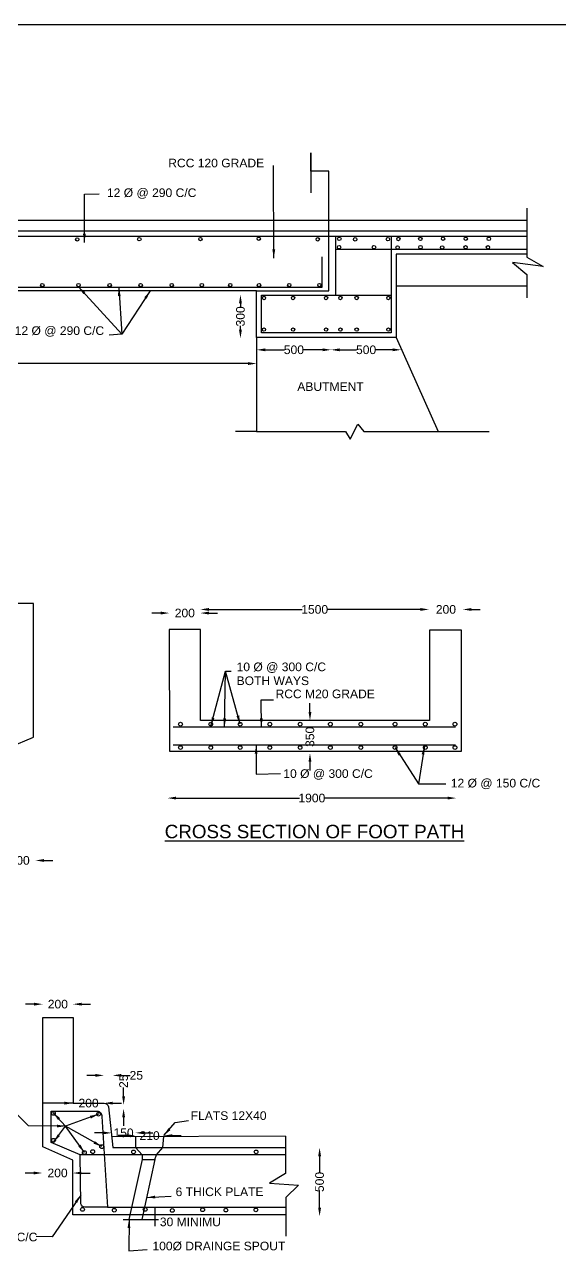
# Model space of a CAD drawing. Header units: millimetres. Extents: x 5124 to 2362424, y 2311 to 44328053.
# Drawn here: x 2355798 to 2358582, y 44321653 to 44328053 of the extents above; entities that cross this region are included whole.
import ezdxf

# ---------------------------------------------------------------- set-up
doc = ezdxf.new("R2010")
doc.units = ezdxf.units.MM
doc.header["$MEASUREMENT"] = 0
for name, color, linetype in [('DIMENSION', 7, 'Continuous'), ('DRAWING', 2, 'Continuous'), ('TEXT', 7, 'Continuous')]:
    doc.layers.add(name, color=color, linetype=linetype)
doc.styles.get("Standard").update_dxf_attribs({"font": 'arial.ttf', "height": 45})
doc.dimstyles.get("Standard").update_dxf_attribs({"dimtxt": 45, "dimasz": 45, "dimexe": 0.18, "dimexo": 0.0625, "dimgap": 0.09, "dimtad": 0, "dimdec": 0, "dimzin": 0, "dimdsep": 46, "dimtxsty": 'Standard', "dimcen": 0.09, "dimse1": 1, "dimse2": 1, "dimadec": 0, "dimazin": 0, "dimtfac": 1, "dimtdec": 0, "dimtofl": 0, "dimtmove": 0, "dimatfit": 3, "dimfxl": 1, "dimtolj": 1, "dimtzin": 0, "dimarcsym": 0})

# ---------------------------------------------------------------- blocks, each defined once
blk = doc.blocks.new('*D66')
at = {"layer": 'Defpoints', "color": 0, "transparency": 16777216}
for p in [(2353109.7, 44326309.6), (2357005.6, 44326289.4), (2357005.6, 44326280.2)]:
    blk.add_point(p, dxfattribs=at)
at = {"layer": 'DIMENSION', "color": 0, "lineweight": -2, "transparency": 16777216}
for p, q in [((2353154.7, 44326289.4), (2354989.5, 44326289.4)), ((2356960.6, 44326289.4), (2355125.7, 44326289.4))]:
    blk.add_line(p, q, dxfattribs=at)
at = {"layer": 'DIMENSION', "color": 0, "transparency": 16777216}
for points in [[(2353154.7, 44326296.9), (2353154.7, 44326281.9), (2353109.7, 44326289.4)], [(2356960.6, 44326296.9), (2356960.6, 44326281.9), (2357005.6, 44326289.4)]]:
    blk.add_solid(points, dxfattribs=at)
at = {"layer": 'DIMENSION', "color": 0, "transparency": 16777216, "insert": (2355057.6, 44326289.4), "char_height": 45, "attachment_point": 5}
blk.add_mtext('\\A1;4500', dxfattribs=at)
blk = doc.blocks.new('*D68')
at = {"layer": 'Defpoints', "color": 0, "transparency": 16777216}
for p in [(2356928.3, 44326648.5), (2356921.6, 44326421.4), (2356921.6, 44326421.4)]:
    blk.add_point(p, dxfattribs=at)
at = {"layer": 'DIMENSION', "color": 0, "lineweight": -2, "transparency": 16777216}
for p, q in [((2356921.6, 44326603.5), (2356921.6, 44326584.6)), ((2356921.6, 44326466.4), (2356921.6, 44326485.2))]:
    blk.add_line(p, q, dxfattribs=at)
at = {"layer": 'DIMENSION', "color": 0, "transparency": 16777216}
for points in [[(2356914.1, 44326603.5), (2356929.1, 44326603.5), (2356921.6, 44326648.5)], [(2356914.1, 44326466.4), (2356929.1, 44326466.4), (2356921.6, 44326421.4)]]:
    blk.add_solid(points, dxfattribs=at)
at = {"layer": 'DIMENSION', "color": 0, "transparency": 16777216, "insert": (2356921.6, 44326534.9), "char_height": 45, "attachment_point": 5, "rotation": 90}
blk.add_mtext('\\A1;300', dxfattribs=at)
blk = doc.blocks.new('*D69')
at = {"layer": 'Defpoints', "color": 0, "transparency": 16777216}
for p in [(2357005.6, 44326369), (2357394.1, 44326360.8), (2357394.1, 44326360.8)]:
    blk.add_point(p, dxfattribs=at)
at = {"layer": 'DIMENSION', "color": 0, "lineweight": -2, "transparency": 16777216}
for p, q in [((2357050.6, 44326360.8), (2357150.1, 44326360.8)), ((2357349.1, 44326360.8), (2357249.6, 44326360.8))]:
    blk.add_line(p, q, dxfattribs=at)
at = {"layer": 'DIMENSION', "color": 0, "transparency": 16777216}
for points in [[(2357050.6, 44326368.3), (2357050.6, 44326353.3), (2357005.6, 44326360.8)], [(2357349.1, 44326368.3), (2357349.1, 44326353.3), (2357394.1, 44326360.8)]]:
    blk.add_solid(points, dxfattribs=at)
at = {"layer": 'DIMENSION', "color": 0, "transparency": 16777216, "insert": (2357199.9, 44326360.8), "char_height": 45, "attachment_point": 5}
blk.add_mtext('\\A1;500', dxfattribs=at)
blk = doc.blocks.new('*D70')
at = {"layer": 'Defpoints', "color": 0, "transparency": 16777216}
for p in [(2357392.8, 44326361.1), (2357758.4, 44326364.5), (2357758.4, 44326360.8)]:
    blk.add_point(p, dxfattribs=at)
at = {"layer": 'DIMENSION', "color": 0, "lineweight": -2, "transparency": 16777216}
for p, q in [((2357437.8, 44326360.8), (2357525.9, 44326360.8)), ((2357713.4, 44326360.8), (2357625.3, 44326360.8))]:
    blk.add_line(p, q, dxfattribs=at)
at = {"layer": 'DIMENSION', "color": 0, "transparency": 16777216}
for points in [[(2357437.8, 44326368.3), (2357437.8, 44326353.3), (2357392.8, 44326360.8)], [(2357713.4, 44326368.3), (2357713.4, 44326353.3), (2357758.4, 44326360.8)]]:
    blk.add_solid(points, dxfattribs=at)
at = {"layer": 'DIMENSION', "color": 0, "transparency": 16777216, "insert": (2357575.6, 44326360.8), "char_height": 45, "attachment_point": 5}
blk.add_mtext('\\A1;500', dxfattribs=at)
blk = doc.blocks.new('*D76')
at = {"layer": 'Defpoints', "color": 0, "transparency": 16777216}
for p in [(2355690.1, 44323713.9), (2355854.4, 44323721.2), (2355854.4, 44323703.3)]:
    blk.add_point(p, dxfattribs=at)
at = {"layer": 'DIMENSION', "color": 0, "lineweight": -2, "transparency": 16777216}
for p, q in [((2355645.1, 44323703.3), (2355600.1, 44323703.3)), ((2355899.4, 44323703.3), (2355944.4, 44323703.3))]:
    blk.add_line(p, q, dxfattribs=at)
at = {"layer": 'DIMENSION', "color": 0, "transparency": 16777216}
for points in [[(2355645.1, 44323710.8), (2355645.1, 44323695.8), (2355690.1, 44323703.3)], [(2355899.4, 44323710.8), (2355899.4, 44323695.8), (2355854.4, 44323703.3)]]:
    blk.add_solid(points, dxfattribs=at)
at = {"layer": 'DIMENSION', "color": 0, "transparency": 16777216, "insert": (2355772.3, 44323703.3), "char_height": 45, "attachment_point": 5}
blk.add_mtext('\\A1;200', dxfattribs=at)
blk = doc.blocks.new('*D92')
at = {"layer": 'Defpoints', "color": 0, "transparency": 16777216}
for p in [(2356050.5, 44322955.4), (2355892.2, 44322885.5), (2356050.5, 44322885.5)]:
    blk.add_point(p, dxfattribs=at)
at = {"layer": 'DIMENSION', "color": 0, "lineweight": -2, "transparency": 16777216}
for p, q in [((2355847.2, 44322955.4), (2355802.2, 44322955.4)), ((2356095.5, 44322955.4), (2356140.5, 44322955.4))]:
    blk.add_line(p, q, dxfattribs=at)
at = {"layer": 'DIMENSION', "color": 0, "transparency": 16777216}
for points in [[(2355847.2, 44322962.9), (2355847.2, 44322947.9), (2355892.2, 44322955.4)], [(2356095.5, 44322962.9), (2356095.5, 44322947.9), (2356050.5, 44322955.4)]]:
    blk.add_solid(points, dxfattribs=at)
at = {"layer": 'DIMENSION', "color": 0, "transparency": 16777216, "insert": (2355971.3, 44322955.4), "char_height": 45, "attachment_point": 5}
blk.add_mtext('\\A1;200', dxfattribs=at)
blk = doc.blocks.new('*D93')
at = {"layer": 'Defpoints', "color": 0, "transparency": 16777216}
for p in [(2356050.5, 44322440.3), (2356050.5, 44322440.3), (2356211.8, 44322440.3)]:
    blk.add_point(p, dxfattribs=at)
at = {"layer": 'DIMENSION', "color": 0, "lineweight": -2, "transparency": 16777216}
for p, q in [((2356005.5, 44322440.3), (2355960.5, 44322440.3)), ((2356256.8, 44322440.3), (2356301.8, 44322440.3))]:
    blk.add_line(p, q, dxfattribs=at)
at = {"layer": 'DIMENSION', "color": 0, "transparency": 16777216}
for points in [[(2356005.5, 44322447.8), (2356005.5, 44322432.8), (2356050.5, 44322440.3)], [(2356256.8, 44322447.8), (2356256.8, 44322432.8), (2356211.8, 44322440.3)]]:
    blk.add_solid(points, dxfattribs=at)
at = {"layer": 'DIMENSION', "color": 0, "transparency": 16777216, "insert": (2356131.1, 44322440.3), "char_height": 45, "attachment_point": 5}
blk.add_mtext('\\A1;200', dxfattribs=at)
blk = doc.blocks.new('*D94')
at = {"layer": 'Defpoints', "color": 0, "transparency": 16777216}
for p in [(2356256.8, 44322584.8), (2356211.8, 44322440.3), (2356256.8, 44322440.3)]:
    blk.add_point(p, dxfattribs=at)
at = {"layer": 'DIMENSION', "color": 0, "lineweight": -2, "transparency": 16777216}
for p, q in [((2356166.8, 44322584.8), (2356121.8, 44322584.8)), ((2356301.8, 44322584.8), (2356346.8, 44322584.8))]:
    blk.add_line(p, q, dxfattribs=at)
at = {"layer": 'DIMENSION', "color": 0, "transparency": 16777216}
for points in [[(2356166.8, 44322592.3), (2356166.8, 44322577.3), (2356211.8, 44322584.8)], [(2356301.8, 44322592.3), (2356301.8, 44322577.3), (2356256.8, 44322584.8)]]:
    blk.add_solid(points, dxfattribs=at)
at = {"layer": 'DIMENSION', "color": 0, "transparency": 16777216, "insert": (2356379.6, 44322584.8), "char_height": 45, "attachment_point": 5}
blk.add_mtext('\\A1;25', dxfattribs=at)
blk = doc.blocks.new('*D95')
at = {"layer": 'Defpoints', "color": 0, "transparency": 16777216}
for p in [(2356308.1, 44322431.4), (2356309.4, 44322411.9), (2356313.5, 44322431.4)]:
    blk.add_point(p, dxfattribs=at)
at = {"layer": 'DIMENSION', "color": 0, "lineweight": -2, "transparency": 16777216}
for p, q in [((2356313.5, 44322476.4), (2356313.5, 44322521.4)), ((2356313.5, 44322366.9), (2356313.5, 44322321.9))]:
    blk.add_line(p, q, dxfattribs=at)
at = {"layer": 'DIMENSION', "color": 0, "transparency": 16777216}
for points in [[(2356306, 44322476.4), (2356321, 44322476.4), (2356313.5, 44322431.4)], [(2356306, 44322366.9), (2356321, 44322366.9), (2356313.5, 44322411.9)]]:
    blk.add_solid(points, dxfattribs=at)
at = {"layer": 'DIMENSION', "color": 0, "transparency": 16777216, "insert": (2356313.5, 44322554.3), "char_height": 45, "attachment_point": 5, "rotation": 90}
blk.add_mtext('\\A1;25', dxfattribs=at)
blk = doc.blocks.new('*D96')
at = {"layer": 'Defpoints', "color": 0, "transparency": 16777216}
for p in [(2356251.6, 44322285.6), (2356251.6, 44322265.8), (2356375, 44322266.1)]:
    blk.add_point(p, dxfattribs=at)
at = {"layer": 'DIMENSION', "color": 0, "lineweight": -2, "transparency": 16777216}
for p, q in [((2356206.6, 44322285.6), (2356161.6, 44322285.6)), ((2356420, 44322285.6), (2356465, 44322285.6))]:
    blk.add_line(p, q, dxfattribs=at)
at = {"layer": 'DIMENSION', "color": 0, "transparency": 16777216}
for points in [[(2356206.6, 44322293.1), (2356206.6, 44322278.1), (2356251.6, 44322285.6)], [(2356420, 44322293.1), (2356420, 44322278.1), (2356375, 44322285.6)]]:
    blk.add_solid(points, dxfattribs=at)
at = {"layer": 'DIMENSION', "color": 0, "transparency": 16777216, "insert": (2356313.3, 44322285.6), "char_height": 45, "attachment_point": 5}
blk.add_mtext('\\A1;150', dxfattribs=at)
blk = doc.blocks.new('*D97')
at = {"layer": 'Defpoints', "color": 0, "transparency": 16777216}
for p in [(2356375, 44322266.1), (2356522.6, 44322271.3), (2356522.6, 44322266.4)]:
    blk.add_point(p, dxfattribs=at)
at = {"layer": 'DIMENSION', "color": 0, "lineweight": -2, "transparency": 16777216}
for p, q in [((2356330, 44322271.3), (2356285, 44322271.3)), ((2356567.6, 44322271.3), (2356612.6, 44322271.3))]:
    blk.add_line(p, q, dxfattribs=at)
at = {"layer": 'DIMENSION', "color": 0, "transparency": 16777216}
for points in [[(2356330, 44322278.8), (2356330, 44322263.8), (2356375, 44322271.3)], [(2356567.6, 44322278.8), (2356567.6, 44322263.8), (2356522.6, 44322271.3)]]:
    blk.add_solid(points, dxfattribs=at)
at = {"layer": 'DIMENSION', "color": 0, "transparency": 16777216, "insert": (2356448.8, 44322271.3), "char_height": 45, "attachment_point": 5}
blk.add_mtext('\\A1;210', dxfattribs=at)
blk = doc.blocks.new('*D98')
at = {"layer": 'Defpoints', "color": 0, "transparency": 16777216}
for p in [(2357333.6, 44322208.3), (2357333.6, 44321851.7), (2357340.9, 44321851.7)]:
    blk.add_point(p, dxfattribs=at)
at = {"layer": 'DIMENSION', "color": 0, "lineweight": -2, "transparency": 16777216}
for p, q in [((2357333.6, 44322163.3), (2357333.6, 44322079.7)), ((2357333.6, 44321896.7), (2357333.6, 44321980.3))]:
    blk.add_line(p, q, dxfattribs=at)
at = {"layer": 'DIMENSION', "color": 0, "transparency": 16777216}
for points in [[(2357326.1, 44322163.3), (2357341.1, 44322163.3), (2357333.6, 44322208.3)], [(2357326.1, 44321896.7), (2357341.1, 44321896.7), (2357333.6, 44321851.7)]]:
    blk.add_solid(points, dxfattribs=at)
at = {"layer": 'DIMENSION', "color": 0, "transparency": 16777216, "insert": (2357333.6, 44322030), "char_height": 45, "attachment_point": 5, "rotation": 90}
blk.add_mtext('\\A1;500', dxfattribs=at)
blk = doc.blocks.new('*D99')
at = {"layer": 'Defpoints', "color": 0, "transparency": 16777216}
for p in [(2355890.4, 44322085), (2355890.4, 44322076.7), (2356049.2, 44322080.3)]:
    blk.add_point(p, dxfattribs=at)
at = {"layer": 'DIMENSION', "color": 0, "lineweight": -2, "transparency": 16777216}
for p, q in [((2355845.4, 44322076.7), (2355800.4, 44322076.7)), ((2356094.2, 44322076.7), (2356139.2, 44322076.7))]:
    blk.add_line(p, q, dxfattribs=at)
at = {"layer": 'DIMENSION', "color": 0, "transparency": 16777216}
for points in [[(2355845.4, 44322084.2), (2355845.4, 44322069.2), (2355890.4, 44322076.7)], [(2356094.2, 44322084.2), (2356094.2, 44322069.2), (2356049.2, 44322076.7)]]:
    blk.add_solid(points, dxfattribs=at)
at = {"layer": 'DIMENSION', "color": 0, "transparency": 16777216, "insert": (2355969.8, 44322076.7), "char_height": 45, "attachment_point": 5}
blk.add_mtext('\\A1;200', dxfattribs=at)
blk = doc.blocks.new('*D115')
at = {"layer": 'Defpoints', "color": 0, "transparency": 16777216}
for p in [(2356551.2, 44324990.9), (2356551.2, 44324905.2), (2356712.9, 44324905.6)]:
    blk.add_point(p, dxfattribs=at)
at = {"layer": 'DIMENSION', "color": 0, "lineweight": -2, "transparency": 16777216}
for p, q in [((2356506.2, 44324990.9), (2356461.2, 44324990.9)), ((2356757.9, 44324990.9), (2356802.9, 44324990.9))]:
    blk.add_line(p, q, dxfattribs=at)
at = {"layer": 'DIMENSION', "color": 0, "transparency": 16777216}
for points in [[(2356506.2, 44324998.4), (2356506.2, 44324983.4), (2356551.2, 44324990.9)], [(2356757.9, 44324998.4), (2356757.9, 44324983.4), (2356712.9, 44324990.9)]]:
    blk.add_solid(points, dxfattribs=at)
at = {"layer": 'DIMENSION', "color": 0, "transparency": 16777216, "insert": (2356632.1, 44324990.9), "char_height": 45, "attachment_point": 5}
blk.add_mtext('\\A1;200', dxfattribs=at)
blk = doc.blocks.new('*D116')
at = {"layer": 'Defpoints', "color": 0, "transparency": 16777216}
for p in [(2356712.9, 44324990.9), (2357903.1, 44325009.6), (2357903.1, 44324978.5)]:
    blk.add_point(p, dxfattribs=at)
at = {"layer": 'DIMENSION', "color": 0, "lineweight": -2, "transparency": 16777216}
for p, q in [((2356757.9, 44325009.6), (2357242.9, 44325009.6)), ((2357858.1, 44325009.6), (2357373.1, 44325009.6))]:
    blk.add_line(p, q, dxfattribs=at)
at = {"layer": 'DIMENSION', "color": 0, "transparency": 16777216}
for points in [[(2356757.9, 44325017.1), (2356757.9, 44325002.1), (2356712.9, 44325009.6)], [(2357858.1, 44325017.1), (2357858.1, 44325002.1), (2357903.1, 44325009.6)]]:
    blk.add_solid(points, dxfattribs=at)
at = {"layer": 'DIMENSION', "color": 0, "transparency": 16777216, "insert": (2357308, 44325009.6), "char_height": 45, "attachment_point": 5}
blk.add_mtext('\\A1;1500', dxfattribs=at)
blk = doc.blocks.new('*D117')
at = {"layer": 'Defpoints', "color": 0, "transparency": 16777216}
for p in [(2357903.1, 44324978.5), (2358079, 44325009.6), (2358079, 44324976.9)]:
    blk.add_point(p, dxfattribs=at)
at = {"layer": 'DIMENSION', "color": 0, "lineweight": -2, "transparency": 16777216}
for p, q in [((2357858.1, 44325009.6), (2357813.1, 44325009.6)), ((2358124, 44325009.6), (2358169, 44325009.6))]:
    blk.add_line(p, q, dxfattribs=at)
at = {"layer": 'DIMENSION', "color": 0, "transparency": 16777216}
for points in [[(2357858.1, 44325017.1), (2357858.1, 44325002.1), (2357903.1, 44325009.6)], [(2358124, 44325017.1), (2358124, 44325002.1), (2358079, 44325009.6)]]:
    blk.add_solid(points, dxfattribs=at)
at = {"layer": 'DIMENSION', "color": 0, "transparency": 16777216, "insert": (2357991.1, 44325009.6), "char_height": 45, "attachment_point": 5}
blk.add_mtext('\\A1;200', dxfattribs=at)
blk = doc.blocks.new('*D118')
at = {"layer": 'Defpoints', "color": 0, "transparency": 16777216}
for p in [(2357283.4, 44324431.8), (2357296, 44324431.8), (2357296, 44324261.7)]:
    blk.add_point(p, dxfattribs=at)
at = {"layer": 'DIMENSION', "color": 0, "lineweight": -2, "transparency": 16777216}
for p, q in [((2357283.4, 44324476.8), (2357283.4, 44324521.8)), ((2357283.4, 44324216.7), (2357283.4, 44324171.7))]:
    blk.add_line(p, q, dxfattribs=at)
at = {"layer": 'DIMENSION', "color": 0, "transparency": 16777216}
for points in [[(2357275.9, 44324476.8), (2357290.9, 44324476.8), (2357283.4, 44324431.8)], [(2357275.9, 44324216.7), (2357290.9, 44324216.7), (2357283.4, 44324261.7)]]:
    blk.add_solid(points, dxfattribs=at)
at = {"layer": 'DIMENSION', "color": 0, "transparency": 16777216, "insert": (2357283.4, 44324346.7), "char_height": 45, "attachment_point": 5, "rotation": 90}
blk.add_mtext('\\A1;350', dxfattribs=at)
blk = doc.blocks.new('*D119')
at = {"layer": 'Defpoints', "color": 0, "transparency": 16777216}
for p in [(2356541.7, 44324030.4), (2358045, 44324035.3), (2358045, 44324027.9)]:
    blk.add_point(p, dxfattribs=at)
at = {"layer": 'DIMENSION', "color": 0, "lineweight": -2, "transparency": 16777216}
for p, q in [((2356586.7, 44324027.9), (2357228.3, 44324027.9)), ((2358000, 44324027.9), (2357358.4, 44324027.9))]:
    blk.add_line(p, q, dxfattribs=at)
at = {"layer": 'DIMENSION', "color": 0, "transparency": 16777216}
for points in [[(2356586.7, 44324035.4), (2356586.7, 44324020.4), (2356541.7, 44324027.9)], [(2358000, 44324035.4), (2358000, 44324020.4), (2358045, 44324027.9)]]:
    blk.add_solid(points, dxfattribs=at)
at = {"layer": 'DIMENSION', "color": 0, "transparency": 16777216, "insert": (2357293.3, 44324027.9), "char_height": 45, "attachment_point": 5}
blk.add_mtext('\\A1;1900', dxfattribs=at)

msp = doc.modelspace()

# ---------------------------------------------------------------- linework, layer by layer
at = {"layer": 'DIMENSION', "color": 0}
msp.add_lwpolyline([(2358412.1, 44326691.7), (2357731.6, 44326691.7)], dxfattribs=at)
at = {"layer": 'DRAWING', "color": 0}
msp.add_lwpolyline([(2343888.4, 44328053.4), (2362424.2, 44328053.4), (2362424.2, 44316534.8), (2343888.4, 44316534.8)], close=True, dxfattribs=at)
for points in [[(2358412.1, 44326859.4), (2357731.6, 44326859.4), (2357731.6, 44326424.6), (2357005.6, 44326424.6), (2357005.6, 44326667.9), (2357381.3, 44326667.9), (2357381.3, 44327290.3), (2357287.3, 44327290.3), (2357287.3, 44327385.9), (2357287.3, 44327290.3), (2357287.3, 44327178.5)], [(2358412.1, 44327098.6), (2358412.1, 44326842.6), (2358496.8, 44326794.2), (2358337.4, 44326815.3), (2358412.1, 44326752.6), (2358412.1, 44326630.8)], [(2358412.1, 44327033.1), (2355057.6, 44327033.1)], [(2358412.1, 44326978), (2355057.6, 44326978)], [(2358412.1, 44326950.4), (2355057.6, 44326950.4)], [(2357706.3, 44326950.4), (2357706.3, 44326449.9), (2357031, 44326449.9), (2357031, 44326644.6), (2357418.5, 44326644.6), (2357418.5, 44326882.5)], [(2358412.1, 44326882.5), (2357418.5, 44326882.5), (2357418.5, 44326950.4)], [(2357344.8, 44326844.7), (2357344.8, 44326685.3), (2355057.6, 44326685.3)], [(2357005.6, 44326667.9), (2355057.6, 44326667.9)], [(2357418.5, 44326644.6), (2357706.3, 44326644.6)], [(2357005.6, 44326424.6), (2357005.6, 44325935), (2356895.2, 44325935)], [(2357731.6, 44326424.6), (2357950.3, 44325935)], [(2357005.6, 44325935), (2357468.9, 44325935), (2357493.5, 44325895.1), (2357533.4, 44325973.9), (2357563.1, 44325935), (2358216.8, 44325935)], [(2356552.6, 44324271.9), (2358071.8, 44324271.9), (2358071.8, 44324901.8), (2357905, 44324901.8), (2357905, 44324431.8), (2356712.9, 44324431.8), (2356712.9, 44324905.6), (2356551.2, 44324905.6), (2356552.6, 44324271.9)], [(2356572.1, 44324398.1), (2358041.2, 44324398.1)], [(2356572.1, 44324304.4), (2358041.2, 44324304.4)], [(2357157.8, 44321858.2), (2356049.2, 44321858.2), (2356049.2, 44322142.9), (2355892.2, 44322213.1), (2355892.2, 44322885.5), (2356050.5, 44322885.5), (2356050.5, 44322440.3), (2355892.2, 44322440.3)], [(2357156.8, 44322267.6), (2356251.6, 44322265.8)], [(2356375, 44322266.1), (2356375, 44322209.4), (2356409.8, 44322170.6), (2356409.8, 44322146.3), (2356476, 44322146.3), (2356485.2, 44322170.6), (2356518.1, 44322209.4), (2356522.6, 44322266.4)], [(2357156.8, 44322267.6), (2357156.8, 44322073.6), (2357073.3, 44322024.4), (2357223.3, 44322013.5), (2357157.8, 44321949.2), (2357157.8, 44321748.1)], [(2356409.8, 44322146.3), (2356341.5, 44321834.1)], [(2356476, 44322146.3), (2356407.7, 44321834.1)], [(2356477, 44321799.7), (2356477, 44321898.8)], [(2356311.1, 44321835.3), (2356495, 44321835.3)]]:
    msp.add_lwpolyline(points, dxfattribs=at)
for points in [[(2355680.6, 44323993.2), (2355680.6, 44324216.4, -0.251508), (2355721.4, 44324292.5), (2355843.7, 44324345), (2355843.7, 44325040.1), (2355705.9, 44325040.1), (2355705.9, 44324566.9), (2355521.4, 44324566.9), (2355497.5, 44324343.4), (2353841.8, 44324355.8)], [(2356050.5, 44322440.3), (2356211.8, 44322440.3, -0.355066), (2356234.9, 44322421.4), (2356257.6, 44322209.4), (2357156.8, 44322209.4)], [(2357156.8, 44322170.6), (2356087.3, 44322170.6), (2355935.8, 44322236.2), (2355935.8, 44322398.9), (2356175.7, 44322398.9, -0.452448), (2356200, 44322371.2), (2356229.8, 44321898.8), (2357157.8, 44321898.8)], [(2356229.8, 44321898.8), (2356111.3, 44321898.8, -0.376754), (2356091.5, 44321916.2), (2356087.3, 44322170.6)]]:
    msp.add_lwpolyline(points, format="xyb", dxfattribs=at)
for centre, radius in [((2356395.1, 44326936.5), 8.91), ((2356713.4, 44326937.1), 8.91), ((2357016.7, 44326938.9), 8.91), ((2357436.2, 44326938.2), 8.91), ((2357689, 44326936.9), 8.91), ((2357744, 44326937.6), 8.91), ((2357858, 44326938), 8.91), ((2357976.3, 44326939.2), 8.91), ((2358094.3, 44326938.8), 8.91), ((2358214.3, 44326938.4), 8.91), ((2356072.2, 44326935.3), 8.91), ((2357324, 44326935.9), 8.91), ((2357434.9, 44326894.9), 8.91), ((2357518.6, 44326935.7), 8.91), ((2357616.7, 44326894.9), 8.91), ((2357739.3, 44326893.3), 8.91), ((2357858.8, 44326895.2), 8.91), ((2357971.6, 44326893.7), 8.91), ((2358093.5, 44326894.8), 8.91), ((2358209.8, 44326894.4), 8.91), ((2355890.3, 44326697.6), 8.91), ((2356078.6, 44326697.6), 8.91), ((2356241, 44326697.6), 8.91), ((2356402.1, 44326697.6), 8.91), ((2356564, 44326697.6), 8.91), ((2356720.6, 44326697.6), 8.91), ((2356868.7, 44326697.6), 8.91), ((2357018.3, 44326697.6), 8.91), ((2357175.8, 44326697.6), 8.91), ((2357332.7, 44326697.6), 8.91), ((2357043.8, 44326630.6), 8.91), ((2357195.4, 44326630.6), 8.91), ((2357367.3, 44326630.6), 8.91), ((2357441.8, 44326630.6), 8.91), ((2357526.7, 44326630.6), 8.91), ((2357691.6, 44326630.6), 8.91), ((2357043.8, 44326466.1), 8.91), ((2357195.4, 44326466.1), 8.91), ((2357367.3, 44326466.1), 8.91), ((2357441.8, 44326466.1), 8.91), ((2357526.7, 44326466.1), 8.91), ((2357691.6, 44326466.1), 8.91), ((2356609.6, 44324412.5), 9.88), ((2356767.1, 44324412.5), 9.88), ((2356919.9, 44324412.5), 9.88), ((2357074.6, 44324412.5), 9.88), ((2357232.1, 44324412.5), 9.88), ((2357389.6, 44324412.5), 9.88), ((2357547.9, 44324412.5), 9.88), ((2357726.1, 44324412.5), 9.88), ((2357883.6, 44324412.5), 9.88), ((2358038, 44324412.5), 9.88), ((2356609.6, 44324290.8), 9.88), ((2356767.1, 44324290.8), 9.88), ((2356919.9, 44324290.8), 9.88), ((2357074.6, 44324290.8), 9.88), ((2357232.1, 44324290.8), 9.88), ((2357389.6, 44324290.8), 9.88), ((2357547.9, 44324290.8), 9.88), ((2357726.1, 44324290.8), 9.88), ((2357883.6, 44324290.8), 9.88), ((2358038, 44324290.8), 9.88), ((2355948.3, 44322387.1), 9.78), ((2356183.1, 44322382.6), 9.78), ((2355949, 44322246.9), 9.78), ((2356199.5, 44322214.1), 9.78), ((2356109.3, 44322182.8), 9.78), ((2356152.5, 44322188), 9.78), ((2356365.3, 44322186.3), 9.78), ((2357003, 44322186.5), 9.78), ((2356099.5, 44321887.6), 9.78), ((2356265, 44321882.9), 9.78), ((2356425.8, 44321887.6), 9.78), ((2356566.8, 44321882), 9.78), ((2356724.7, 44321885.7), 9.78), ((2356846, 44321883.8), 9.78), ((2357002, 44321884.8), 9.78)]:
    msp.add_circle(centre, radius, dxfattribs=at)

# ---------------------------------------------------------------- texts
at = {"layer": 'TEXT', "color": 0}
for s, height, p in [('RCC 120 GRADE ', 45, (2356545.7, 44327310.4)), ('12 Ø @ 290 C/C', 45, (2356226.7, 44327155.9)), ('12 Ø @ 290 C/C', 45, (2355746.7, 44326438.2)), ('ABUTMENT', 45, (2357217.4, 44326146.9)), ('10 Ø @ 300 C/C', 45, (2356901.6, 44324688.3)), ('BOTH WAYS', 45, (2356901.6, 44324616)), ('RCC M20 GRADE', 45, (2357104.2, 44324547.7)), ('10 Ø @ 300 C/C', 45, (2357144.8, 44324132.9)), ('12 Ø @ 150 C/C', 45, (2358016.4, 44324083.3)), ('%%UCROSS SECTION OF FOOT PATH', 70, (2356527.5, 44323818.9)), ('FLATS 12X40', 45, (2356662.7, 44322352.8)), ('6 THICK PLATE', 45, (2356584.2, 44321956.5)), ('30 MINIMU', 45, (2356502.2, 44321799.9)), ('6Ø2 300 C/C', 45, (2355497.8, 44321721.2)), ('100Ø DRAINGE SPOUT', 45, (2356463.6, 44321674.3))]:
    msp.add_text(s, height=height, dxfattribs=at).set_placement(p)

# ---------------------------------------------------------------- dimensions: what is measured, and where the dimension line sits
at = {"layer": 'DIMENSION', "color": 0}
for base, p1, p2, text, picture, middle in [((2356921.6, 44326421.4), (2356928.3, 44326648.5), (2356921.6, 44326421.4), '300', '*D68', (2356921.6, 44326534.9)), ((2357283.4, 44324431.8), (2357296, 44324261.7), (2357296, 44324431.8), '350', '*D118', (2357283.4, 44324346.7)), ((2356313.5, 44322431.4), (2356309.4, 44322411.9), (2356308.1, 44322431.4), '25', '*D95', (2356313.5, 44322554.3)), ((2357333.6, 44321851.7), (2357333.6, 44322208.3), (2357340.9, 44321851.7), '500', '*D98', (2357333.6, 44322030))]:
    dim = msp.add_linear_dim(base=base, p1=p1, p2=p2, angle=90, text=text, dimstyle='Standard', dxfattribs=at)
    dim.commit()
    dim.dimension.update_dxf_attribs({"geometry": picture, "text_midpoint": middle})
for base, p1, p2, text, picture, middle in [((2357394.1, 44326360.8), (2357005.6, 44326369), (2357394.1, 44326360.8), '500', '*D69', (2357199.9, 44326360.8)), ((2357758.4, 44326360.8), (2357392.8, 44326361.1), (2357758.4, 44326364.5), '500', '*D70', (2357575.6, 44326360.8)), ((2357005.6, 44326289.4), (2353109.7, 44326309.6), (2357005.6, 44326280.2), '4500', '*D66', (2355057.6, 44326289.4)), ((2357903.1, 44325009.6), (2356712.9, 44324990.9), (2357903.1, 44324978.5), '1500', '*D116', (2357308, 44325009.6)), ((2358079, 44325009.6), (2357903.1, 44324978.5), (2358079, 44324976.9), '200', '*D117', (2357991.1, 44325009.6)), ((2356551.2, 44324990.9), (2356712.9, 44324905.6), (2356551.2, 44324905.2), '200', '*D115', (2356632.1, 44324990.9)), ((2358045, 44324027.9), (2356541.7, 44324030.4), (2358045, 44324035.3), '1900', '*D119', (2357293.3, 44324027.9)), ((2355854.4, 44323703.3), (2355690.1, 44323713.9), (2355854.4, 44323721.2), '200', '*D76', (2355772.3, 44323703.3)), ((2356050.5, 44322955.4), (2355892.2, 44322885.5), (2356050.5, 44322885.5), '200', '*D92', (2355971.3, 44322955.4)), ((2356256.8, 44322584.8), (2356211.8, 44322440.3), (2356256.8, 44322440.3), '25', '*D94', (2356379.6, 44322584.8)), ((2356050.5, 44322440.3), (2356211.8, 44322440.3), (2356050.5, 44322440.3), '200', '*D93', (2356131.1, 44322440.3)), ((2356251.6, 44322285.6), (2356375, 44322266.1), (2356251.6, 44322265.8), '150', '*D96', (2356313.3, 44322285.6)), ((2356522.6, 44322271.3), (2356375, 44322266.1), (2356522.6, 44322266.4), '210', '*D97', (2356448.8, 44322271.3)), ((2355890.4, 44322076.7), (2356049.2, 44322080.3), (2355890.4, 44322085), '200', '*D99', (2355969.8, 44322076.7))]:
    dim = msp.add_linear_dim(base=base, p1=p1, p2=p2, text=text, dimstyle='Standard', dxfattribs=at)
    dim.commit()
    dim.dimension.update_dxf_attribs({"geometry": picture, "text_midpoint": middle})

# ---------------------------------------------------------------- leaders
for points in [[(2357095.2, 44326838.5), (2357093.5, 44327320)], [(2356109.4, 44326920), (2356109.4, 44327170.4), (2356187, 44327172.2)], [(2356078.6, 44326688.7), (2356304.2, 44326441.8), (2356237.5, 44326436.4)], [(2356287.9, 44326685.3), (2356304.2, 44326441.8)], [(2356452, 44326667.9), (2356304.2, 44326441.8)], [(2356767.9, 44324402.7), (2356843.6, 44324688.3), (2356873.9, 44324688.3)], [(2356839, 44324398.1), (2356843.6, 44324688.3)], [(2356919.9, 44324412.5), (2356843.6, 44324688.3)], [(2357030.6, 44324398.1), (2357029.9, 44324539.7), (2357093.3, 44324538.9)], [(2357003.3, 44324304.4), (2357003.3, 44324151.7), (2357129.8, 44324156)], [(2357726.1, 44324290.8), (2357849.2, 44324102.5), (2357990.8, 44324102.5)], [(2357878.8, 44324299.3), (2357849.2, 44324102.5)], [(2356011.3, 44322320.6), (2355818.5, 44322323.1), (2355646.7, 44322492)], [(2355947.3, 44322390.6), (2356011.3, 44322320.6)], [(2356183.1, 44322382.6), (2356011.3, 44322320.6)], [(2356522.6, 44322271.3), (2356582.1, 44322339.9), (2356651.2, 44322350.8)], [(2355949, 44322237.1), (2356011.3, 44322320.6), (2355818.5, 44322323.1)], [(2356199.5, 44322214.1), (2356011.3, 44322320.6)], [(2356109.3, 44322182.8), (2356011.3, 44322320.6)], [(2356090.8, 44321962.2), (2355941.5, 44321744.1), (2355859, 44321746.3)], [(2356432.8, 44321949), (2356560.8, 44321956.9)], [(2356341.7, 44321835.3), (2356340.5, 44321672.4), (2356435.5, 44321678.1)]]:
    msp.add_leader(points, dimstyle='Standard', override={"dimgap": 0.09, "dimtad": 0}, dxfattribs=at)

doc.saveas('drawing.dxf')
